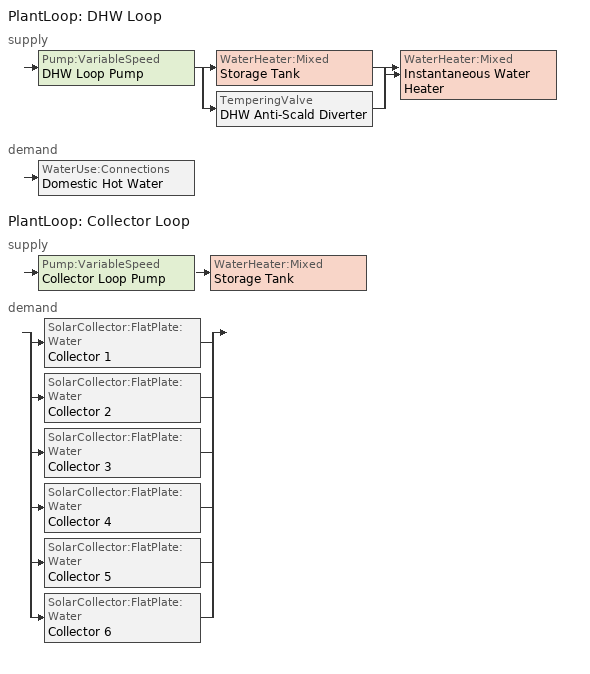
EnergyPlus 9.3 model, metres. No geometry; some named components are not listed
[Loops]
PlantLoop 'DHW Loop'
 supply: Pump:VariableSpeed 'DHW Loop Pump' > split
  | WaterHeater:Mixed 'Storage Tank'
  | TemperingValve 'DHW Anti-Scald Diverter'
  join > WaterHeater:Mixed 'Instantaneous Water Heater'
 demand: WaterUse:Connections 'Domestic Hot Water'
PlantLoop 'Collector Loop'
 supply: Pump:VariableSpeed 'Collector Loop Pump' > WaterHeater:Mixed 'Storage Tank'
 demand: split
  | SolarCollector:FlatPlate:Water 'Collector 1'
  | SolarCollector:FlatPlate:Water 'Collector 2'
  | SolarCollector:FlatPlate:Water 'Collector 3'
  | SolarCollector:FlatPlate:Water 'Collector 4'
  | SolarCollector:FlatPlate:Water 'Collector 5'
  | SolarCollector:FlatPlate:Water 'Collector 6'
[Building]
Solar Collector Flat Plate Water Example: North Axis {deg}=0; Terrain=Suburbs; Loads Convergence Tolerance Value {W}=0.04; Temperature Convergence Tolerance Value {deltaC}=0.04; Solar Distribution=FullInteriorAndExterior; Maximum Number of Warmup Days=25; Minimum Number of Warmup Days=6
[Site:Location]
CHICAGO_IL_USA_WMO_725300: Latitude {deg}=42; Longitude {deg}=-87.88; Time Zone {hr}=-6; Elevation {m}=190
[SizingPeriod:DesignDay] Day of Month=21; Dry-Bulb Temperature Range Modifier Type=DefaultMultipliers; Humidity Condition Type=Wetbulb; Barometric Pressure {Pa}=99063; Rain Indicator=No; Snow Indicator=No; Daylight Saving Time Indicator=No; Solar Model Indicator=ASHRAEClearSky; ASHRAE Clear Sky Optical Depth for Beam Irradiance (taub)=0; ASHRAE Clear Sky Optical Depth for Diffuse Irradiance (taud)=0
Name | Month | Day Type | Maximum Dry-Bulb Temperature {C} | Daily Dry-Bulb Temperature Range {deltaC} | Wetbulb or DewPoint at Maximum Dry-Bulb {C} | Wind Speed {m/s} | Wind Direction {deg} | Sky Clearness
CHICAGO Ann Htg 99% Condns DB | 1 | WinterDesignDay | -17.3 | 0 | -17.3 | 4.9 | 270 | 0
CHICAGO Ann Clg 1% Condns DB=>MWB | 7 | SummerDesignDay | 31.5 | 10.7 | 23 | 5.3 | 230 | 1
[Site:WaterMainsTemperature]
Calculation Method=CORRELATION; Annual Average Outdoor Air Temperature {C}=9.69; Maximum Difference In Monthly Average Outdoor Air Temperatures {deltaC}=28.1
[Sizing:Plant] Loop Type=HEATING; Design Loop Exit Temperature {C}=82; Loop Design Temperature Difference {deltaC}=11
DHW Loop; Collector Loop
[PlantLoop] Fluid Type=WATER; Maximum Loop Temperature {C}=100; Minimum Loop Temperature {C}=3; Maximum Loop Flow Rate {m3/s}=AUTOSIZE; Minimum Loop Flow Rate {m3/s}=0; Plant Loop Volume {m3}=autocalculate; Load Distribution Scheme=OPTIMAL
Name | Plant Equipment Operation Scheme
DHW Loop | DHW Loop Operation
Collector Loop | Collector Loop Operation
[PlantEquipmentOperationSchemes] Control Scheme 1 Schedule=AlwaysOnSchedule
Name | Control Scheme 1
DHW Loop Operation | DHW Control Scheme
Collector Loop Operation | Collector Control Scheme
[PlantEquipmentOperation:HeatingLoad] Load Range 1 Lower Limit {W}=0; Load Range 1 Upper Limit {W}=10000000
Name | Range 1 Equipment List
DHW Control Scheme | DHW Plant Equipment
Collector Control Scheme | Collector Plant Equipment
[PlantEquipmentList]
DHW Plant Equipment: DHW Anti-Scald Diverter, Storage Tank, Instantaneous Water Heater
Collector Plant Equipment: Storage Tank
[SetpointManager:Scheduled] Control Variable=Temperature
Name | Schedule | Setpoint Node or NodeList
DHW Loop Setpoint Manager | Hot Water Setpoint Temp Schedule | DHW Loop Setpoint Node List
Collector Loop Setpoint Manager | Loop Temperature Schedule | Collector Loop Setpoint Node List
[Pump:VariableSpeed] Design Maximum Flow Rate {m3/s}=AUTOSIZE; Design Pump Head {Pa}=300000; Design Power Consumption {W}=AUTOSIZE; Motor Efficiency=0.87; Fraction of Motor Inefficiencies to Fluid Stream=0; Coefficient 1 of the Part Load Performance Curve=0; Coefficient 2 of the Part Load Performance Curve=1; Coefficient 3 of the Part Load Performance Curve=0; Coefficient 4 of the Part Load Performance Curve=0; Design Minimum Flow Rate {m3/s}=0; Pump Control Type=INTERMITTENT
DHW Loop Pump; Collector Loop Pump
[WaterHeater:Mixed] Setpoint Temperature Schedule=Hot Water Setpoint Temp Schedule; Maximum Temperature Limit {C}=82.2222; Heater Ignition Minimum Flow Rate {m3/s}=0; Heater Ignition Delay {s}=0; Heater Fuel Type=ELECTRICITY; Heater Thermal Efficiency=0.9; Off Cycle Parasitic Fuel Consumption Rate {W}=0; Off Cycle Parasitic Heat Fraction to Tank=0; On Cycle Parasitic Fuel Consumption Rate {W}=0; On Cycle Parasitic Heat Fraction to Tank=0; Ambient Temperature Indicator=SCHEDULE; Ambient Temperature Schedule=Ambient Temp Schedule; Off Cycle Loss Fraction to Zone=1; On Cycle Loss Fraction to Zone=1; Use Side Effectiveness=1; Source Side Effectiveness=1; Use Side Design Flow Rate {m3/s}=autosize; Indirect Water Heating Recovery Time {hr}=1.5
Name | Tank Volume {m3} | Deadband Temperature Difference {deltaC} | Heater Control Type | Heater Maximum Capacity {W} | Off Cycle Loss Coefficient to Ambient Temperature {W/K} | On Cycle Loss Coefficient to Ambient Temperature {W/K} | Source Side Design Flow Rate {m3/s}
Instantaneous Water Heater | 0.00568 | 0 | MODULATE | 80000 | 1 | 1 | Autosize
Storage Tank | 1.5 | 5 | CYCLE | 0 | 5 | 5 | autosize
[WaterUse:Connections]
Domestic Hot Water: Drain Water Heat Exchanger Type=NONE; Drain Water Heat Exchanger Destination=Plant; Water Use Equipment 1=Sinks; Water Use Equipment 2=Showers; Water Use Equipment 3=Clotheswasher; Water Use Equipment 4=Dishwasher
[WaterUse:Equipment]
Name | Peak Flow Rate {m3/s} | Flow Rate Fraction Schedule | Target Temperature Schedule
Sinks | 0.000189 | Sinks | Sinks and Showers Temp Schedule
Showers | 0.000189 | Showers | Sinks and Showers Temp Schedule
Clotheswasher | 0.000063 | Clotheswasher | Washers Temp Schedule
Dishwasher | 0.000126 | Dishwasher | Washers Temp Schedule
[AvailabilityManager:HighTemperatureTurnOff]
High Temperature Turn Off Availability Manager: Temperature {C}=60
[AvailabilityManager:LowTemperatureTurnOn]
Low Temperature Turn On Availability Manager: Temperature {C}=0
[AvailabilityManager:DifferentialThermostat]
Differential Thermostat Availability Manager: Temperature Difference On Limit {deltaC}=10; Temperature Difference Off Limit {deltaC}=2
[SolarCollector:FlatPlate:Water] SolarCollectorPerformance=Alternate Energy Technologies AE-32; Maximum Flow Rate {m3/s}=0.00001
Name | Surface
Collector 1 | Collector Surface 1
Collector 2 | Collector Surface 2
Collector 3 | Collector Surface 3
Collector 4 | Collector Surface 4
Collector 5 | Collector Surface 5
Collector 6 | Collector Surface 6
[SolarCollectorPerformance:FlatPlate]
Alternate Energy Technologies AE-32: Gross Area {m2}=2.9646; Test Fluid=WATER; Test Flow Rate {m3/s}=3.88e-05; Test Correlation Type=INLET; Coefficient 1 of Efficiency Equation=0.691; Coefficient 2 of Efficiency Equation {W/m2-K}=-3.396; Coefficient 3 of Efficiency Equation {W/m2-K2}=-0.00193; Coefficient 2 of Incident Angle Modifier=-0.1939; Coefficient 3 of Incident Angle Modifier=-0.0055
[Schedule:Compact]
AlwaysOnSchedule: THROUGH: 12/31, FOR: AllDays, UNTIL: 24:00, 1
Loop Temperature Schedule: THROUGH: 12/31, FOR: AllDays, UNTIL: 24:00, 60
Hot Water Setpoint Temp Schedule; Washers Temp Schedule: THROUGH: 12/31, FOR: AllDays, UNTIL: 24:00, 50
Sinks and Showers Temp Schedule: THROUGH: 12/31, FOR: AllDays, UNTIL: 24:00, 43.3
Ambient Temp Schedule: THROUGH: 12/31, FOR: AllDays, UNTIL: 24:00, 22
Sinks: Through: 12/31, For: AllDays, Until: 7:00, 0, Until: 8:00, 0.3, Until: 9:00, 0.7, Until: 11:00, 0, Until: 12:00, 0.1, Until: 13:00, 0.3, Until: 17:00, 0, Until: 18:00, 0.2, Until: 19:00, 0.5, Until: 20:00, 0.2, Until: 24:00, 0
Showers: Through: 12/31, For: AllDays, Until: 7:00, 0, Until: 7:30, 0.2, Until: 8:00, 0.8, Until: 8:30, 0.1, Until: 19:00, 0, Until: 19:30, 0.3, Until: 24:00, 0
Clotheswasher: Through: 12/31, For: Weekends SummerDesignDay WinterDesignDay, Until: 10:00, 0, Until: 11:00, 1, Until: 24:00, 0, For: AllOtherDays, Until: 24:00, 0
Dishwasher: Through: 12/31, For: AllDays, Until: 20:00, 0, Until: 20:30, 1, Until: 24:00, 0
